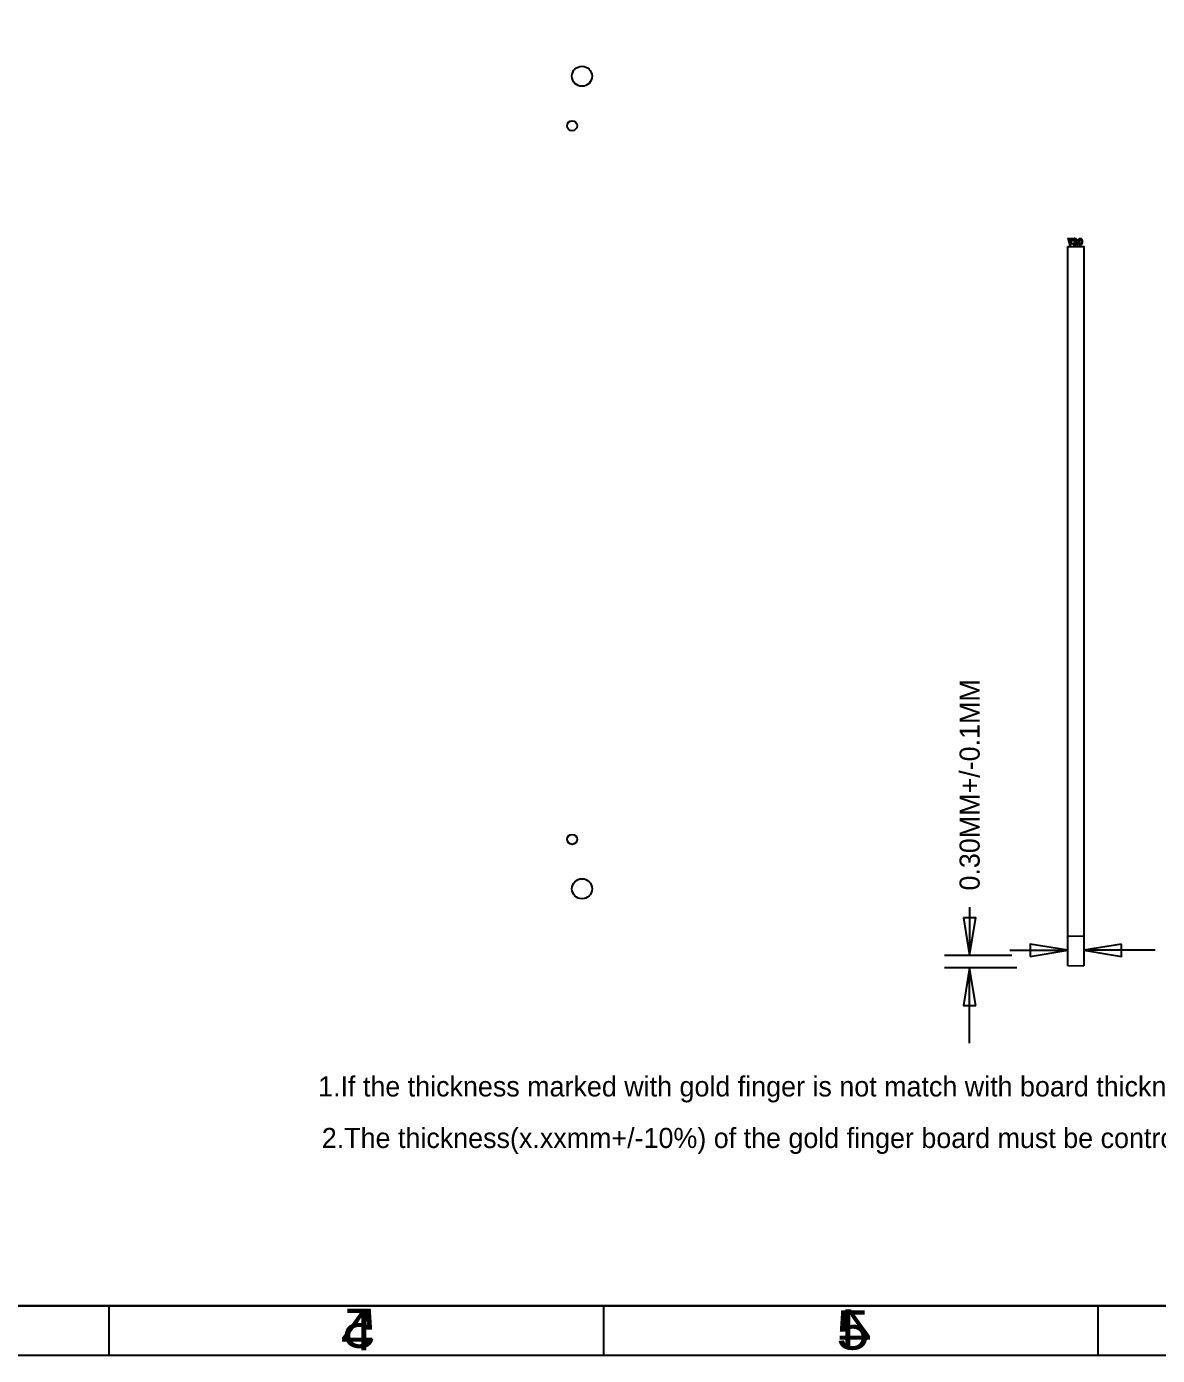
# Model space of a CAD drawing. Extents: x -61 to 349, y -42 to 245.
# Drawn here: x 85.5 to 199.9, y -42.2 to 92.2 of the extents above; entities that cross this region are included whole.
import ezdxf

# ---------------------------------------------------------------- set-up
doc = ezdxf.new("R2010")
doc.units = 0
for name, color, linetype in [('BOARD_GEOMETRY_DIMENSION', 2, 'CONTINUOUS'), ('BOARD_GEOMETRY_SILKSCREEN_B', 1, 'CONTINUOUS'), ('PIN_B', 5, 'CONTINUOUS')]:
    doc.layers.add(name, color=color, linetype=linetype)

msp = doc.modelspace()

# ---------------------------------------------------------------- linework, layer by layer
at = {"layer": 'BOARD_GEOMETRY_DIMENSION'}
for points in [[(-61.1124, -42.1894), (-61.1124, 244.810534), (348.887542, 244.810534), (348.887542, -42.1894)], [(191.165988, 70.733666), (191.165988, 70.757034), (191.306704, 70.757034), (191.306704, 70.733666), (191.290956, 70.733666), (191.287908, 70.733412), (191.28486, 70.733158), (191.281812, 70.732396), (191.278764, 70.731634), (191.275716, 70.730618), (191.272922, 70.729348), (191.269874, 70.727824), (191.26708, 70.726046), (191.264286, 70.724014), (191.261492, 70.721728), (191.258952, 70.719188), (191.256412, 70.716394), (191.254126, 70.713092), (191.251586, 70.709282), (191.2493, 70.705218), (191.247268, 70.700646), (191.24549, 70.69582), (191.243458, 70.690486), (191.24168, 70.684898), (191.240156, 70.678802), (191.079882, 70.089014), (191.056514, 70.089014), (190.911988, 70.678802), (190.911226, 70.684136), (190.91021, 70.689216), (190.909194, 70.694042), (190.907924, 70.698614), (190.906654, 70.702678), (190.90513, 70.706742), (190.903606, 70.710552), (190.902082, 70.713854), (190.900304, 70.716902), (190.898526, 70.71995), (190.89624, 70.72249), (190.894208, 70.724776), (190.891668, 70.726808), (190.888874, 70.728586), (190.88608, 70.73011), (190.883032, 70.73138), (190.879984, 70.732396), (190.876428, 70.732904), (190.872872, 70.733412), (190.869062, 70.733666), (190.849504, 70.733666), (190.849504, 70.757034), (191.017398, 70.757034), (191.017398, 70.733666), (191.001904, 70.733666), (190.998094, 70.733412), (190.994538, 70.733158), (190.99149, 70.732396), (190.988442, 70.731634), (190.985902, 70.730618), (190.983362, 70.729348), (190.981076, 70.727824), (190.979298, 70.726046), (190.977774, 70.724014), (190.976504, 70.721728), (190.975488, 70.719442), (190.974472, 70.716902), (190.97371, 70.714108), (190.973456, 70.711314), (190.973202, 70.708266), (190.972948, 70.704964), (190.973202, 70.701662), (190.973456, 70.698106), (190.97371, 70.694296), (190.974472, 70.690486), (191.083946, 70.23354), (191.09182, 70.23354), (191.208914, 70.678802), (191.210184, 70.684136), (191.211454, 70.689216), (191.212216, 70.694042), (191.212724, 70.698614), (191.212724, 70.702678), (191.212724, 70.706742), (191.212216, 70.710552), (191.211454, 70.713854), (191.210184, 70.716902), (191.208914, 70.71995), (191.207136, 70.72249), (191.205104, 70.724776), (191.202818, 70.726808), (191.200024, 70.728586), (191.19723, 70.73011), (191.193928, 70.73138), (191.190372, 70.732396), (191.186308, 70.732904), (191.182244, 70.733412), (191.177672, 70.733666)], [(191.72809, 70.28307), (191.727582, 70.268338), (191.726058, 70.254114), (191.723264, 70.240144), (191.719454, 70.226428), (191.714374, 70.21322), (191.708532, 70.200266), (191.70142, 70.18782), (191.693292, 70.175374), (191.683894, 70.16369), (191.67348, 70.15226), (191.66205, 70.141338), (191.649858, 70.131686), (191.636904, 70.123304), (191.622934, 70.115938), (191.608202, 70.109588), (191.592454, 70.104508), (191.575944, 70.100698), (191.558418, 70.097904), (191.540384, 70.096126), (191.52108, 70.095618), (191.507364, 70.095872), (191.493902, 70.097142), (191.480694, 70.09892), (191.467994, 70.101714), (191.455802, 70.10527), (191.443864, 70.109588), (191.43218, 70.114668), (191.421258, 70.12051), (191.410336, 70.127114), (191.400176, 70.13448), (191.390524, 70.142608), (191.381888, 70.150736), (191.374268, 70.159118), (191.367664, 70.167754), (191.362076, 70.176644), (191.357504, 70.185788), (191.353948, 70.194932), (191.351408, 70.204584), (191.349884, 70.21449), (191.349376, 70.224396), (191.349376, 70.228968), (191.349884, 70.23354), (191.350646, 70.238112), (191.351916, 70.242176), (191.353186, 70.246494), (191.354964, 70.250304), (191.356996, 70.254368), (191.359282, 70.258178), (191.362076, 70.261988), (191.36487, 70.26529), (191.367918, 70.268846), (191.37122, 70.271894), (191.374268, 70.274434), (191.377316, 70.27672), (191.380618, 70.278498), (191.383666, 70.280276), (191.386714, 70.281292), (191.390016, 70.282308), (191.393064, 70.282816), (191.396112, 70.28307), (191.400684, 70.282816), (191.405002, 70.282308), (191.409066, 70.281292), (191.412622, 70.280276), (191.416178, 70.278498), (191.41948, 70.27672), (191.422274, 70.274434), (191.424814, 70.271894), (191.427354, 70.268846), (191.429386, 70.26529), (191.431164, 70.261988), (191.432942, 70.258686), (191.434466, 70.255384), (191.435482, 70.252336), (191.436752, 70.249288), (191.437514, 70.246494), (191.438276, 70.2437), (191.438784, 70.24116), (191.439038, 70.23862), (191.439038, 70.23608), (191.439038, 70.23227), (191.438784, 70.228714), (191.438276, 70.224904), (191.438022, 70.221602), (191.43726, 70.218046), (191.436244, 70.214744), (191.435228, 70.211696), (191.434212, 70.208648), (191.432688, 70.2056), (191.431418, 70.202806), (191.429894, 70.200266), (191.428624, 70.197472), (191.427354, 70.194932), (191.426338, 70.192392), (191.425576, 70.189852), (191.424814, 70.187312), (191.424306, 70.184772), (191.423798, 70.182232), (191.423544, 70.179946), (191.423544, 70.177406), (191.423798, 70.172834), (191.424814, 70.168516), (191.426084, 70.164198), (191.428116, 70.15988), (191.43091, 70.15607), (191.434212, 70.15226), (191.438022, 70.148704), (191.44234, 70.144894), (191.447166, 70.141592), (191.452754, 70.138544), (191.458596, 70.135496), (191.464692, 70.132956), (191.470788, 70.130416), (191.477138, 70.128384), (191.483488, 70.12686), (191.490092, 70.125336), (191.496696, 70.12432), (191.5033, 70.123558), (191.510412, 70.12305), (191.51727, 70.122796), (191.530986, 70.123304), (191.54394, 70.124574), (191.556386, 70.126606), (191.567816, 70.1294), (191.578738, 70.13321), (191.588898, 70.137528), (191.59855, 70.143116), (191.607186, 70.149212), (191.615314, 70.15607), (191.62268, 70.163944), (191.629284, 70.17258), (191.63538, 70.181978), (191.640714, 70.192392), (191.645286, 70.203822), (191.649096, 70.216014), (191.652398, 70.229222), (191.654684, 70.243192), (191.656462, 70.258178), (191.657478, 70.27418), (191.657986, 70.29069), (191.657478, 70.30466), (191.656462, 70.317868), (191.65443, 70.330568), (191.65189, 70.34276), (191.648588, 70.35419), (191.644524, 70.365366), (191.639698, 70.37578), (191.63411, 70.385686), (191.62776, 70.395084), (191.620902, 70.403974), (191.612774, 70.412356), (191.603376, 70.419722), (191.592708, 70.426072), (191.58077, 70.43166), (191.567562, 70.436232), (191.553084, 70.440296), (191.537082, 70.44309), (191.520318, 70.445376), (191.501776, 70.446646), (191.482218, 70.447154), (191.482218, 70.474332), (191.497204, 70.47484), (191.511682, 70.475856), (191.525398, 70.477888), (191.538098, 70.480428), (191.550036, 70.48373), (191.561212, 70.487794), (191.571372, 70.49262), (191.581024, 70.498208), (191.589406, 70.504558), (191.59728, 70.511416), (191.604392, 70.51929), (191.610742, 70.527418), (191.61633, 70.536308), (191.621156, 70.54596), (191.62522, 70.55612), (191.628522, 70.566534), (191.631062, 70.57771), (191.633094, 70.589648), (191.63411, 70.602094), (191.634618, 70.615048), (191.63411, 70.625716), (191.633348, 70.636384), (191.631824, 70.646544), (191.629792, 70.656704), (191.626998, 70.666356), (191.62395, 70.675754), (191.62014, 70.684898), (191.615822, 70.693788), (191.610742, 70.702424), (191.605154, 70.710806), (191.599058, 70.718426), (191.5922, 70.725538), (191.58458, 70.731634), (191.576452, 70.736968), (191.567562, 70.74154), (191.55791, 70.745096), (191.548004, 70.748144), (191.537082, 70.750176), (191.525398, 70.751446), (191.51346, 70.7517), (191.507872, 70.7517), (191.502284, 70.751192), (191.496696, 70.75043), (191.490854, 70.749668), (191.485012, 70.748398), (191.47917, 70.746874), (191.473074, 70.745096), (191.466978, 70.743064), (191.460882, 70.740778), (191.454786, 70.737984), (191.44869, 70.73519), (191.44361, 70.731888), (191.438784, 70.728332), (191.43472, 70.724268), (191.431418, 70.71995), (191.428624, 70.715378), (191.426338, 70.710298), (191.424814, 70.704964), (191.423798, 70.699122), (191.423544, 70.69328), (191.423544, 70.687184), (191.423798, 70.681596), (191.424306, 70.676516), (191.424814, 70.671944), (191.425576, 70.66788), (191.426338, 70.66407), (191.427354, 70.661022), (191.428624, 70.658228), (191.429894, 70.655942), (191.431418, 70.654164), (191.432688, 70.652386), (191.434212, 70.650862), (191.435228, 70.649084), (191.436244, 70.647306), (191.43726, 70.645274), (191.438022, 70.643242), (191.438276, 70.64121), (191.438784, 70.639178), (191.439038, 70.636892), (191.439038, 70.634606), (191.439038, 70.630796), (191.438784, 70.626986), (191.438276, 70.623684), (191.438022, 70.620128), (191.43726, 70.61708), (191.436244, 70.613778), (191.435228, 70.610984), (191.434212, 70.60819), (191.432688, 70.60565), (191.431418, 70.603364), (191.42964, 70.601078), (191.427608, 70.599046), (191.425576, 70.597268), (191.42329, 70.595744), (191.420496, 70.594474), (191.417702, 70.593458), (191.414654, 70.592696), (191.411352, 70.592188), (191.407796, 70.59168), (191.403986, 70.59168), (191.400938, 70.59168), (191.39789, 70.592188), (191.394842, 70.592696), (191.391794, 70.593458), (191.388746, 70.594474), (191.385952, 70.595744), (191.383158, 70.597268), (191.38011, 70.599046), (191.377316, 70.601078), (191.374776, 70.603364), (191.371982, 70.605904), (191.369696, 70.608698), (191.367664, 70.612), (191.365886, 70.61581), (191.364362, 70.619874), (191.363092, 70.624446), (191.362076, 70.629272), (191.361568, 70.634606), (191.36106, 70.640194), (191.36106, 70.64629), (191.361568, 70.65772), (191.363092, 70.668896), (191.365632, 70.679564), (191.369188, 70.689724), (191.37376, 70.699376), (191.379348, 70.708774), (191.385952, 70.717918), (191.393572, 70.7263), (191.402208, 70.734428), (191.41186, 70.742048), (191.42202, 70.748906), (191.432688, 70.75551), (191.44361, 70.760844), (191.454786, 70.76567), (191.46647, 70.769734), (191.478408, 70.77329), (191.4906, 70.77583), (191.503046, 70.777608), (191.516, 70.778624), (191.528954, 70.779132), (191.544194, 70.778624), (191.558926, 70.7771), (191.572896, 70.774814), (191.586612, 70.771258), (191.599312, 70.76694), (191.611504, 70.761606), (191.622934, 70.755256), (191.63411, 70.74789), (191.64427, 70.739508), (191.653922, 70.730364), (191.662812, 70.720458), (191.67094, 70.710552), (191.677798, 70.700392), (191.683894, 70.690232), (191.688974, 70.680072), (191.693292, 70.669658), (191.696594, 70.65899), (191.69888, 70.648322), (191.700404, 70.637654), (191.700912, 70.626732), (191.700658, 70.615302), (191.699642, 70.604126), (191.698118, 70.593204), (191.696086, 70.58279), (191.693546, 70.57263), (191.690244, 70.562724), (191.686434, 70.553326), (191.682116, 70.544182), (191.677036, 70.535546), (191.671702, 70.527164), (191.665352, 70.51929), (191.658494, 70.51167), (191.650874, 70.504558), (191.642746, 70.4977), (191.63411, 70.491604), (191.624458, 70.485762), (191.614298, 70.480174), (191.603376, 70.475348), (191.591946, 70.470776), (191.579754, 70.466712), (191.596518, 70.460108), (191.612012, 70.45325), (191.62649, 70.446138), (191.639698, 70.438518), (191.65189, 70.43039), (191.66332, 70.422008), (191.673226, 70.413372), (191.68237, 70.403974), (191.690244, 70.394576), (191.697102, 70.38467), (191.702944, 70.37451), (191.708278, 70.36435), (191.71285, 70.35419), (191.716914, 70.343776), (191.72047, 70.33387), (191.723264, 70.32371), (191.725296, 70.31355), (191.727074, 70.30339), (191.727836, 70.29323)], [(191.815212, 70.091554), (191.81064, 70.091808), (191.806322, 70.092316), (191.80175, 70.093078), (191.797432, 70.094094), (191.793368, 70.095618), (191.789304, 70.097142), (191.785494, 70.099174), (191.781684, 70.101714), (191.777874, 70.104254), (191.774318, 70.107302), (191.771016, 70.110604), (191.767968, 70.113906), (191.765174, 70.117716), (191.762888, 70.121526), (191.76111, 70.125844), (191.759586, 70.130162), (191.758316, 70.134734), (191.7573, 70.139814), (191.756792, 70.144894), (191.756792, 70.150228), (191.756792, 70.155562), (191.7573, 70.160642), (191.758316, 70.165722), (191.759586, 70.170294), (191.76111, 70.174612), (191.762888, 70.178676), (191.765174, 70.18274), (191.767968, 70.18655), (191.771016, 70.189852), (191.774318, 70.193154), (191.777874, 70.196202), (191.781684, 70.198742), (191.785494, 70.201028), (191.789304, 70.203314), (191.793368, 70.204838), (191.797432, 70.206362), (191.80175, 70.207378), (191.806322, 70.20814), (191.81064, 70.208648), (191.815212, 70.208902), (191.819784, 70.208648), (191.824356, 70.20814), (191.828674, 70.207124), (191.832992, 70.206108), (191.83731, 70.20433), (191.841374, 70.202552), (191.845184, 70.200266), (191.848994, 70.197472), (191.852804, 70.194678), (191.85636, 70.191122), (191.859662, 70.187566), (191.86271, 70.18401), (191.86525, 70.1802), (191.867536, 70.176136), (191.869568, 70.172326), (191.871092, 70.168008), (191.872362, 70.16369), (191.873124, 70.159372), (191.873632, 70.1548), (191.873886, 70.150228), (191.873632, 70.144894), (191.873124, 70.139814), (191.872362, 70.134734), (191.871092, 70.130162), (191.869568, 70.125844), (191.867536, 70.121526), (191.86525, 70.117716), (191.86271, 70.113906), (191.859662, 70.110604), (191.85636, 70.107302), (191.852804, 70.104254), (191.848994, 70.101714), (191.845184, 70.099174), (191.841374, 70.097142), (191.83731, 70.095618), (191.832992, 70.094094), (191.828674, 70.093078), (191.824356, 70.092316), (191.819784, 70.091808)], [(192.081912, 70.095618), (192.065148, 70.09638), (192.048638, 70.099174), (192.03289, 70.103492), (192.01765, 70.109842), (192.002918, 70.11797), (191.988694, 70.127876), (191.974978, 70.13956), (191.962024, 70.153022), (191.949578, 70.168262), (191.937386, 70.18528), (191.92621, 70.204076), (191.916304, 70.224396), (191.907668, 70.245986), (191.900048, 70.2691), (191.893444, 70.293738), (191.888364, 70.3199), (191.884046, 70.347586), (191.881252, 70.376542), (191.879474, 70.407276), (191.878966, 70.43928), (191.879474, 70.468998), (191.880998, 70.497954), (191.884046, 70.525386), (191.887856, 70.551802), (191.892936, 70.576948), (191.899286, 70.601078), (191.906652, 70.623684), (191.915034, 70.645528), (191.924686, 70.666102), (191.935608, 70.685406), (191.947292, 70.703186), (191.959484, 70.719188), (191.972438, 70.733158), (191.986154, 70.74535), (192.000378, 70.755764), (192.015364, 70.764146), (192.031112, 70.77075), (192.047368, 70.775322), (192.064386, 70.778116), (192.081912, 70.779132), (192.09893, 70.778116), (192.115186, 70.775576), (192.130934, 70.771004), (192.146174, 70.764654), (192.160652, 70.756526), (192.174622, 70.746874), (192.188084, 70.73519), (192.200784, 70.721474), (192.212976, 70.706234), (192.22466, 70.689216), (192.235328, 70.670674), (192.24498, 70.650608), (192.253616, 70.629018), (192.260728, 70.606158), (192.267078, 70.581774), (192.272158, 70.55612), (192.276222, 70.528942), (192.279016, 70.500494), (192.280794, 70.470522), (192.281302, 70.43928), (192.280794, 70.407784), (192.279016, 70.377812), (192.276222, 70.349364), (192.272158, 70.322186), (192.267078, 70.296278), (192.260728, 70.27164), (192.253616, 70.248526), (192.24498, 70.226682), (192.235328, 70.206362), (192.22466, 70.187312), (192.212976, 70.169786), (192.200784, 70.154292), (192.188084, 70.140576), (192.174622, 70.128638), (192.160652, 70.118478), (192.146174, 70.110096), (192.130934, 70.103746), (192.115186, 70.099174), (192.09893, 70.09638)], [(192.081912, 70.74789), (192.071244, 70.746874), (192.06083, 70.744588), (192.050924, 70.74027), (192.041018, 70.734428), (192.03162, 70.726808), (192.02273, 70.717664), (192.014094, 70.706742), (192.005712, 70.694042), (191.997838, 70.679818), (191.990218, 70.663816), (191.983106, 70.646544), (191.976756, 70.628002), (191.971422, 70.608444), (191.966596, 70.587616), (191.962278, 70.565772), (191.958976, 70.542658), (191.956436, 70.518528), (191.954658, 70.493128), (191.953388, 70.466712), (191.953134, 70.43928), (191.953388, 70.410324), (191.954658, 70.382384), (191.956436, 70.356222), (191.958976, 70.331076), (191.962278, 70.307454), (191.966596, 70.285102), (191.971422, 70.26402), (191.976756, 70.244208), (191.983106, 70.22592), (191.990218, 70.208902), (191.997838, 70.193154), (192.005712, 70.179184), (192.014094, 70.166992), (192.02273, 70.156324), (192.03162, 70.14718), (192.041018, 70.139814), (192.050924, 70.134226), (192.06083, 70.129908), (192.071244, 70.127622), (192.081912, 70.12686), (192.093596, 70.127622), (192.104518, 70.129908), (192.114932, 70.134226), (192.124838, 70.139814), (192.134236, 70.14718), (192.143126, 70.156324), (192.151508, 70.166992), (192.159382, 70.179184), (192.167002, 70.193154), (192.17386, 70.208902), (192.18021, 70.22592), (192.185798, 70.244208), (192.190624, 70.26402), (192.194942, 70.285102), (192.198752, 70.307454), (192.2018, 70.331076), (192.204086, 70.356222), (192.20561, 70.382384), (192.206626, 70.410324), (192.20688, 70.43928), (192.206626, 70.466712), (192.205864, 70.493128), (192.204086, 70.518528), (192.202054, 70.542658), (192.19926, 70.565772), (192.195704, 70.587616), (192.19164, 70.608444), (192.187068, 70.628002), (192.181734, 70.646544), (192.175892, 70.663816), (192.169288, 70.679818), (192.161922, 70.694042), (192.154302, 70.706742), (192.14592, 70.717664), (192.136776, 70.726808), (192.127124, 70.734428), (192.11671, 70.74027), (192.105788, 70.744588), (192.094104, 70.746874)]]:
    msp.add_lwpolyline(points, close=True, dxfattribs=at)
for points in [[(190.8429, -2.77368), (190.8429, 69.9643)], [(190.8429, 69.9643), (192.4431, 69.9643), (192.4431, -2.77368)], [(180.8988, 3.1496), (180.8988, -1.73228)], [(180.2638, 2.07772), (180.8988, -1.73228), (181.5338, 2.07772), (180.2638, 2.07772)], [(190.8429, 0.22733), (192.4431, 0.226314)], [(184.973976, -1.219708), (190.8429, -1.219708)], [(187.0329, -1.854708), (190.8429, -1.219708), (187.0329, -0.584708), (187.0329, -1.854708)], [(196.2531, -0.584708), (192.4431, -1.219708), (196.2531, -1.854708), (196.2531, -0.584708)], [(199.6694, -1.219708), (192.4431, -1.219708)], [(185.1533, -1.73228), (178.3588, -1.73228)], [(185.6613, -3.00228), (178.3588, -3.00228)], [(181.5338, -6.81228), (180.8988, -3.00228), (180.2638, -6.81228), (181.5338, -6.81228)], [(180.8988, -10.62228), (180.8988, -3.00228)], [(190.8429, -2.772664), (192.4431, -2.77368)], [(-56.11241, -37.189156), (343.887552, -37.189156)], [(93.887544, -42.1894), (93.887544, -37.189156)], [(143.887698, -37.189156), (143.887698, -42.1894)], [(193.887598, -42.1894), (193.887598, -37.189156)]]:
    msp.add_lwpolyline(points, dxfattribs=at)
at = {"layer": 'BOARD_GEOMETRY_SILKSCREEN_B'}
msp.add_lwpolyline([(-61.1124, -42.1894), (-61.1124, 244.810534), (348.887542, 244.810534), (348.887542, -42.1894)], close=True, dxfattribs=at)
for points in [[(343.887552, -37.189156), (-56.11241, -37.189156)], [(93.887544, -42.1894), (93.887544, -37.189156)], [(143.887444, -37.189156), (143.887444, -42.1894)], [(193.887598, -42.1894), (193.887598, -37.189156)]]:
    msp.add_lwpolyline(points, dxfattribs=at)
at = {"layer": 'PIN_B'}
for centre, radius in [((141.696186, 87.170006), 1.016), ((140.696188, 82.170016), 0.508), ((140.700252, 9.99998), 0.508), ((141.70025, 4.99999), 1.016)]:
    msp.add_circle(centre, radius, dxfattribs=at)

# ---------------------------------------------------------------- texts
at = {"layer": 'BOARD_GEOMETRY_DIMENSION'}
msp.add_text('0.30MM+/-0.1MM', height=2.032, rotation=90, dxfattribs=at).set_placement((181.9148, 4.826))
for s, p in [('1.If the thickness marked with gold finger is not match with board thickness, Please double check with EQ.', (115.0112, -16.002)), ('2.The thickness(x.xxmm+/-10%) of the gold finger board must be controlled according to the gold finger area', (115.383818, -21.214334))]:
    msp.add_text(s, height=2.032, dxfattribs=at).set_placement(p)
at = {"layer": 'BOARD_GEOMETRY_DIMENSION', "width": 1.147436}
for s, p in [('4', (117.287548, -41.68902)), ('5', (167.404796, -41.606216))]:
    msp.add_text(s, height=3.9624, dxfattribs=at).set_placement(p)
at = {"layer": 'BOARD_GEOMETRY_SILKSCREEN_B', "text_generation_flag": 2, "width": 1.147436}
for s, p in [('5', (120.841008, -41.419018)), ('4', (170.958256, -41.501568))]:
    msp.add_text(s, height=3.9624, dxfattribs=at).set_placement(p)

doc.saveas('drawing.dxf')
